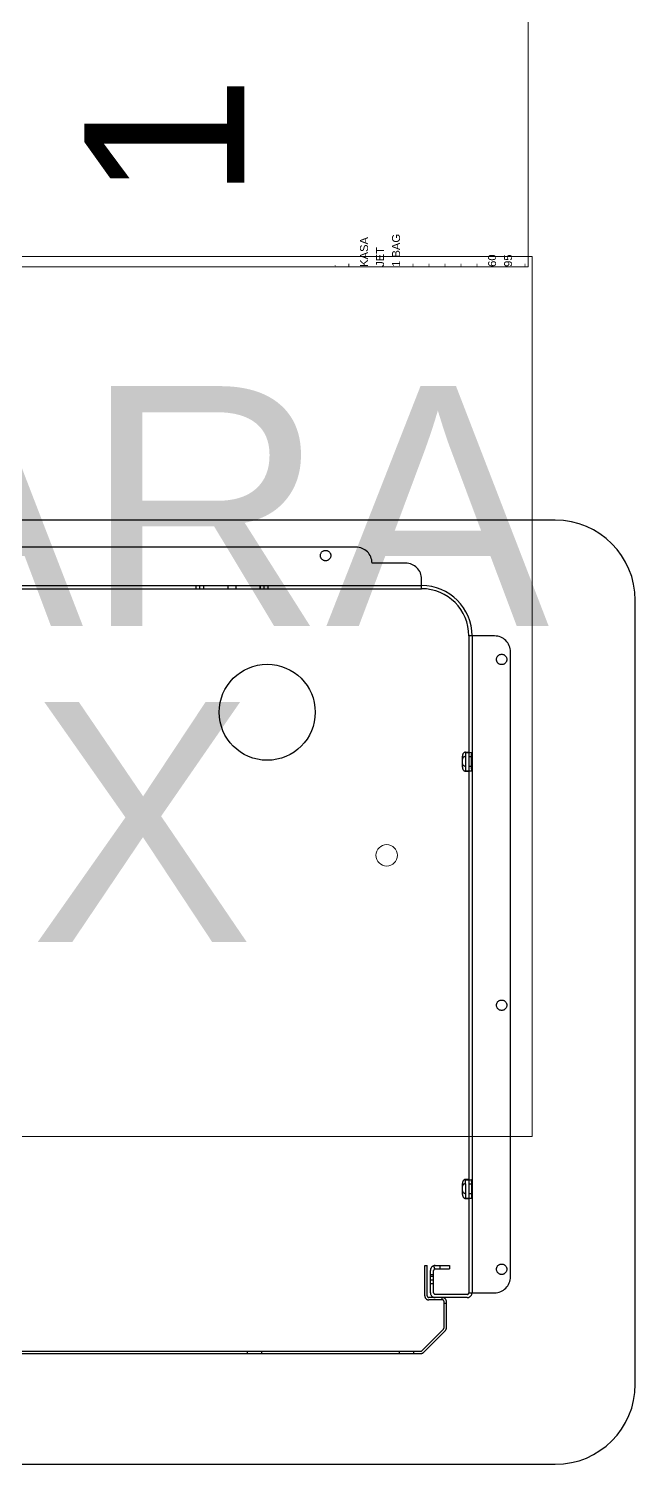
# Model space of a CAD drawing. Extents: x 2698 to 184165, y 3805 to 33846.
# Drawn here: x 163132.9 to 163170.8, y 29877.1 to 29966.8 of the extents above; entities that cross this region are included whole.
import ezdxf
from ezdxf.enums import TextEntityAlignment as Align

# ---------------------------------------------------------------- set-up
doc = ezdxf.new("R2010")
doc.units = 0
doc.header["$LTSCALE"] = 2
doc.linetypes.add('HIDDEN2', pattern=[4.7625, 3.175, -1.5875])
doc.layers.get('0').update_dxf_attribs({"color": 252, "linetype": 'CONTINUOUS'})
doc.layers.add('_MCA-0-MIM', color=252, linetype='CONTINUOUS', lineweight=18)
doc.layers.add('text', color=252, linetype='CONTINUOUS', lineweight=13)
for name, color, linetype in [('Planogram', 252, 'CONTINUOUS'), ('T01265__', 252, 'CONTINUOUS'), ('T01267__', 252, 'CONTINUOUS'), ('T01278__', 252, 'CONTINUOUS')]:
    doc.layers.add(name, color=color, linetype=linetype)
doc.styles.get("Standard").update_dxf_attribs({"font": 'arial.ttf'})
doc.styles.add('Text Of Place', font='swissl.ttf', dxfattribs={"height": 50})

# ---------------------------------------------------------------- blocks, each defined once
blk = doc.blocks.new('250 cm kasa')
at = {"layer": 'T01265__', "linetype": 'HIDDEN2', "ltscale": 25.4}
for p, q in [((84.734, 232.471), (9.234, 232.471)), ((87.834, 231.471), (85.734, 231.471)), ((5.134, 230.071), (88.834, 230.071)), ((5.134, 229.871), (88.834, 229.871)), ((74.734, 230.071), (74.734, 229.871)), ((74.984, 229.871), (74.984, 230.071)), ((75.234, 229.871), (75.234, 230.071)), ((75.234, 229.871), (75.234, 230.071)), ((76.734, 230.071), (76.734, 229.871)), ((77.234, 229.871), (77.234, 230.071)), ((78.734, 229.871), (78.734, 230.071)), ((78.734, 230.071), (78.734, 229.871)), ((78.984, 229.871), (78.984, 230.071)), ((79.234, 229.871), (79.234, 230.071)), ((88.834, 230.171), (88.834, 230.471)), ((88.834, 229.871), (88.834, 230.171)), ((91.784, 226.921), (91.784, 185.871)), ((92.084, 226.921), (91.784, 226.921)), ((91.984, 226.921), (91.984, 185.871)), ((93.384, 226.921), (92.084, 226.921)), ((94.384, 186.871), (94.384, 225.921)), ((91.384, 219.223), (91.384, 219.408)), ((91.384, 218.935), (91.384, 219.223)), ((91.384, 218.721), (91.384, 218.935)), ((91.584, 219.66), (91.784, 219.66)), ((91.584, 219.637), (91.584, 219.382)), ((91.584, 219.637), (91.784, 219.637)), ((91.584, 219.382), (91.584, 218.782)), ((91.784, 219.637), (91.984, 219.637)), ((91.784, 219.382), (91.984, 219.382)), ((91.957, 218.59), (91.957, 219.534)), ((91.584, 218.782), (91.584, 218.487)), ((91.584, 218.487), (91.784, 218.487)), ((91.584, 218.46), (91.784, 218.46)), ((91.784, 218.782), (91.984, 218.782)), ((91.784, 218.487), (91.984, 218.487)), ((91.584, 192.96), (91.784, 192.96)), ((91.584, 192.682), (91.584, 192.937)), ((91.584, 192.937), (91.784, 192.937)), ((91.784, 192.937), (91.984, 192.937)), ((91.384, 192.523), (91.384, 192.708)), ((91.384, 192.235), (91.384, 192.523)), ((91.384, 192.021), (91.384, 192.235)), ((91.584, 192.682), (91.584, 192.082)), ((91.584, 192.082), (91.584, 191.787)), ((91.784, 192.682), (91.984, 192.682)), ((91.784, 192.082), (91.984, 192.082)), ((91.957, 192.834), (91.957, 191.891)), ((91.584, 191.787), (91.784, 191.787)), ((91.584, 191.76), (91.784, 191.76)), ((91.784, 191.787), (91.984, 191.787)), ((89.655, 187.366), (89.596, 187.557)), ((89.684, 187.571), (90.584, 187.571)), ((89.985, 187.371), (89.985, 187.571)), ((90.584, 187.571), (90.584, 187.371)), ((89.384, 185.871), (89.384, 187.271)), ((89.584, 186.994), (89.384, 186.994)), ((89.584, 186.886), (89.384, 186.886)), ((89.384, 186.684), (89.584, 186.684)), ((89.584, 185.871), (89.584, 187.271)), ((89.684, 187.371), (90.584, 187.371)), ((89.384, 186.456), (89.584, 186.456)), ((91.684, 185.771), (89.684, 185.771)), ((91.784, 185.871), (92.084, 185.871)), ((92.084, 185.871), (93.384, 185.871)), ((91.684, 185.571), (89.684, 185.571))]:
    blk.add_line(p, q, dxfattribs=at)
for centre in [(82.834, 231.941), (93.834, 225.451), (93.834, 203.841), (93.834, 187.341)]:
    blk.add_circle(centre, 0.325, dxfattribs=at)
for centre, radius, start, end in [((84.734, 231.471), 1, 0, 90), ((87.834, 230.471), 1, 0, 90), ((88.834, 226.921), 3.15, 0, 90), ((88.834, 226.921), 2.95, 0, 90), ((93.384, 225.921), 1, 0, 90), ((89.684, 187.271), 0.3, 90, 180), ((89.684, 187.271), 0.1, 90, 180), ((93.384, 186.871), 1, 270, 0), ((89.684, 185.871), 0.3, 180, 270), ((89.684, 185.871), 0.1, 180, 270), ((91.684, 185.871), 0.1, 270, 0), ((91.684, 185.871), 0.3, 270, 0)]:
    blk.add_arc(centre, radius, start, end, dxfattribs=at)
for centre, major_axis, ratio, start_param, end_param in [((91.584, 219.408), (0, 0.252), 0.79452, 0, 1.570796), ((91.584, 219.223), (-0.2, 0), 0.79452, 4.712389, 6.283185), ((91.584, 218.935), (-0.2, 0), 0.767327, 0, 1.570796), ((91.784, 219.66), (0, -0.252), 0.79452, 1.047198, 1.570796), ((91.784, 219.637), (0, -0.205), 0.974117, 1.047198, 1.570796), ((91.584, 218.721), (0, -0.261), 0.767327, 4.712389, 6.283185), ((91.784, 218.46), (0, 0.261), 0.767327, 4.712389, 5.235988), ((91.784, 218.487), (0, -0.207), 0.965926, 1.570796, 2.094395), ((91.584, 192.708), (0, -0.252), 0.79452, 3.141593, 4.712389), ((91.784, 192.96), (0, 0.252), 0.79452, 4.18879, 4.712389), ((91.784, 192.937), (0, -0.205), 0.974117, 1.047198, 1.570796), ((91.584, 192.523), (0.2, 0), 0.79452, 1.570796, 3.141593), ((91.584, 192.235), (0.2, 0), 0.767327, 3.141593, 4.712389), ((91.584, 192.021), (0, 0.261), 0.767327, 1.570796, 3.141593), ((91.784, 191.76), (0, 0.261), 0.767327, 4.712389, 5.235988), ((91.784, 191.787), (0, -0.207), 0.965926, 1.570796, 2.094395)]:
    blk.add_ellipse(centre, major_axis=major_axis, ratio=ratio, start_param=start_param, end_param=end_param, dxfattribs=at)
at = {"layer": 'T01267__', "linetype": 'HIDDEN2', "ltscale": 25.4}
for p, q in [((89.034, 185.671), (89.034, 187.571)), ((89.034, 187.571), (89.184, 187.571)), ((89.184, 185.671), (89.184, 187.571)), ((90.134, 185.571), (89.284, 185.571)), ((90.134, 185.421), (89.284, 185.421)), ((90.119, 185.421), (90.119, 185.571)), ((90.234, 183.674), (90.234, 185.321)), ((90.234, 185.221), (90.384, 185.221)), ((90.384, 183.674), (90.384, 185.321)), ((88.851, 182.25), (90.205, 183.603)), ((88.957, 182.144), (90.311, 183.497)), ((4.988, 182.221), (88.781, 182.221)), ((77.924, 182.221), (77.924, 182.071)), ((78.844, 182.071), (78.844, 182.221)), ((87.424, 182.221), (87.424, 182.071)), ((88.344, 182.071), (88.344, 182.221)), ((4.988, 182.071), (88.781, 182.071))]:
    blk.add_line(p, q, dxfattribs=at)
for centre, radius, start, end in [((89.284, 185.671), 0.25, 180, 270), ((89.284, 185.671), 0.1, 180, 270), ((90.134, 185.321), 0.25, 0, 90), ((90.134, 185.321), 0.1, 0, 90), ((90.134, 183.674), 0.1, 315, 0), ((90.134, 183.674), 0.25, 315, 0), ((88.781, 182.321), 0.1, 270, 315), ((88.781, 182.321), 0.25, 270, 315)]:
    blk.add_arc(centre, radius, start, end, dxfattribs=at)
at = {"layer": 'T01278__', "linetype": 'Continuous', "ltscale": 25.4}
for p, q in [((97.184, 234.151), (56.564, 234.151)), ((102.184, 180.151), (102.184, 229.151)), ((56.564, 175.151), (97.184, 175.151))]:
    blk.add_line(p, q, dxfattribs=at)
blk.add_circle((79.184, 222.151), 3, dxfattribs=at)
for centre, start, end in [((97.184, 229.151), 0, 90), ((97.184, 180.151), 270, 0)]:
    blk.add_arc(centre, 5, start, end, dxfattribs=at)
at = {"layer": 'Planogram'}
for tag, p, height in [('KILITLI', (5.016, 93.53), 0.1), ('ALAN', (5.016, 92.53), 0.5), ('TIP', (5.016, 91.53), 0.5), ('ALT_TIP', (5.016, 90.53), 0.5), ('TANIM', (5.016, 89.53), 0.5), ('ALT_TANIM', (5.016, 88.53), 0.5), ('KAPAK', (5.016, 87.53), 0.5), ('YAPI', (5.016, 86.53), 0.5), ('KULLANIM_SEKLI', (5.016, 85.53), 0.5), ('KULLANIM', (5.016, 84.53), 0.5), ('DERINLIK', (5.016, 83.53), 0.5), ('UZUNLUK', (5.016, 82.53), 0.5), ('YUKSEKLIK', (5.016, 81.53), 0.5)]:
    blk.add_attdef(tag, p, '', height=height, dxfattribs=at)
blk = doc.blocks.new('2025 Jet Kasa 1 bag')
blk.add_lwpolyline([(11094.976, 4128.318), (11094.976, 4067.318), (11202.976, 4067.318), (11202.976, 4128.318)], close=True)
at = {"layer": 'Planogram'}
for tag, p, height in [('ALAN', (11202.976, 4078.318), 0.5), ('KILITLI', (11202.976, 4079.318), 0.1), ('TIP', (11202.976, 4077.318), 0.5), ('ALT_TIP', (11202.976, 4076.318), 0.5), ('TANIM', (11202.976, 4075.318), 0.5), ('ALT_TANIM', (11202.976, 4074.318), 0.5), ('KAPAK', (11202.976, 4073.318), 0.5), ('YAPI', (11202.976, 4072.318), 0.5), ('KULLANIM_SEKLI', (11202.976, 4071.318), 0.5), ('KULLANIM', (11202.976, 4070.318), 0.5), ('DERINLIK', (11202.976, 4069.318), 0.5), ('UZUNLUK', (11202.976, 4068.318), 0.5), ('YUKSEKLIK', (11202.976, 4067.318), 0.5)]:
    blk.add_attdef(tag, p, '', height=height, dxfattribs=at)
at = {"layer": 'text', "style": 'Text Of Place'}
blk.add_text('1 bag', height=10, dxfattribs=at).set_placement((11134.125, 4085.052), align=Align.RIGHT)
blk = doc.blocks.new('ZEMİN KAT')
blk.add_lwpolyline([(170590.869, 29897.613), (170590.869, 29952.613), (170515.869, 29952.613), (170515.869, 29897.613)], close=True)
blk.add_circle((170581.787, 29915.181), 0.672)
ref = blk.add_blockref('2025 Jet Kasa 1 bag', (174657.937, 18856.982), dxfattribs=dict(rotation=89.99999999999999))
ref.add_attrib('TIP', 'KASA', (170580.62, 29951.958), dxfattribs={"layer": 'Planogram', "height": 0.5, "rotation": 90})
ref.add_attrib('ALT_TIP', 'JET', (170581.62, 29951.958), dxfattribs={"layer": 'Planogram', "height": 0.5, "rotation": 90})
ref.add_attrib('TANIM', '1 BAG', (170582.62, 29951.958), dxfattribs={"layer": 'Planogram', "height": 0.5, "rotation": 90})
ref.add_attrib('ALT_TANIM', '-', (170583.62, 29951.958), dxfattribs={"layer": 'Planogram', "height": 0.5, "rotation": 90})
ref.add_attrib('KAPAK', '-', (170584.62, 29951.958), dxfattribs={"layer": 'Planogram', "height": 0.5, "rotation": 90})
ref.add_attrib('YAPI', '-', (170585.62, 29951.958), dxfattribs={"layer": 'Planogram', "height": 0.5, "rotation": 90})
ref.add_attrib('KULLANIM_SEKLI', '-', (170586.62, 29951.958), dxfattribs={"layer": 'Planogram', "height": 0.5, "rotation": 90})
ref.add_attrib('KULLANIM', '-', (170587.62, 29951.958), dxfattribs={"layer": 'Planogram', "height": 0.5, "rotation": 90})
ref.add_attrib('DERINLIK', '60', (170588.62, 29951.958), dxfattribs={"layer": 'Planogram', "height": 0.5, "rotation": 90})
ref.add_attrib('UZUNLUK', '95', (170589.62, 29951.958), dxfattribs={"layer": 'Planogram', "height": 0.5, "rotation": 90})
ref.add_attrib('YUKSEKLIK', '-', (170590.62, 29951.958), dxfattribs={"layer": 'Planogram', "height": 0.5, "rotation": 90})
ref.add_attrib('KILITLI', 'H', (170578.62, 29951.958), dxfattribs={"layer": 'Planogram', "height": 0.1, "rotation": 90})
ref.add_attrib('ALAN', '-', (170579.62, 29951.958), dxfattribs={"layer": 'Planogram', "height": 0.5, "rotation": 90})
at = {"linetype": 'Continuous'}
blk.add_blockref('250 cm kasa', (170495.135, 29701.972), dxfattribs=at)
at = {"style": 'Text Of Place'}
for s, p in [('SİGARA', (170552.362, 29929.505)), ('BOX', (170551.357, 29909.758))]:
    blk.add_text(s, height=15, dxfattribs=at).set_placement(p, align=Align.CENTER)
for tag, p in [('PLN_ID', (172923.071, 31560.205)), ('FORMAT', (174194.753, 31176.896)), ('UNITE_SAYISI', (174194.947, 31176.653)), ('PLANOGRAM_ADI', (174195.276, 31176.24)), ('GRUP', (174195.113, 31176.44)), ('PLN_ID', (173932.962, 31088.798)), ('FORMAT', (173764.03, 30846.269)), ('UNITE_SAYISI', (173764.224, 30846.027)), ('PLANOGRAM_ADI', (173764.554, 30845.614)), ('GRUP', (173764.39, 30845.814)), ('PLN_ID', (173765.431, 30824.232)), ('PLN_ID', (173999.902, 30002.656)), ('FORMAT', (170580.585, 29917.484)), ('UNITE_SAYISI', (170580.779, 29917.241)), ('PLANOGRAM_ADI', (170581.108, 29916.829)), ('GRUP', (170580.944, 29917.028)), ('PLN_ID', (170581.986, 29895.446)), ('UNITE_SAYISI', (169488.966, 29510.348)), ('FORMAT', (169488.772, 29510.59)), ('GRUP', (169489.132, 29510.135)), ('PLANOGRAM_ADI', (169489.295, 29509.935)), ('PLN_ID', (169490.173, 29488.553)), ('FORMAT', (173143.412, 29324.401)), ('UNITE_SAYISI', (173143.606, 29324.158)), ('PLANOGRAM_ADI', (173143.935, 29323.746)), ('GRUP', (173143.772, 29323.945)), ('PLN_ID', (173144.813, 29302.363))]:
    blk.add_attdef(tag, p, '', height=0.162, rotation=35.41823)
at = {"color": 252}
for tag, p in [('FORMAT', (173517.626, 30361.883)), ('UNITE_SAYISI', (173517.821, 30361.641)), ('GRUP', (173517.986, 30361.428)), ('PLANOGRAM_ADI', (173518.15, 30361.228)), ('PLN_ID', (173519.027, 30339.846)), ('FORMAT', (174014.709, 29571.216)), ('UNITE_SAYISI', (174014.903, 29570.973)), ('PLANOGRAM_ADI', (174015.232, 29570.561)), ('GRUP', (174015.068, 29570.76)), ('PLN_ID', (174016.11, 29549.178))]:
    blk.add_attdef(tag, p, '', height=0.162, rotation=35.41823, dxfattribs=at)
at = {"layer": 'Planogram'}
for tag, p, height, rotation in [('YUKSEKLIK', (172905.049, 31699.573), 0.5, 180), ('YUKSEKLIK', (173410.049, 31699.573), 0.5, 180), ('UZUNLUK', (172905.049, 31698.573), 0.5, 180), ('UZUNLUK', (173410.049, 31698.573), 0.5, 180), ('DERINLIK', (172905.049, 31697.573), 0.5, 180), ('DERINLIK', (173410.049, 31697.573), 0.5, 180), ('KULLANIM', (172905.049, 31696.573), 0.5, 180), ('KULLANIM', (173410.049, 31696.573), 0.5, 180), ('KULLANIM_SEKLI', (172905.049, 31695.573), 0.5, 180), ('KULLANIM_SEKLI', (173410.049, 31695.573), 0.5, 180), ('YAPI', (172905.049, 31694.573), 0.5, 180), ('YAPI', (173410.049, 31694.573), 0.5, 180), ('KAPAK', (172905.049, 31693.573), 0.5, 180), ('KAPAK', (173410.049, 31693.573), 0.5, 180), ('ALT_TANIM', (172905.049, 31692.573), 0.5, 180), ('ALT_TANIM', (173410.049, 31692.573), 0.5, 180), ('TANIM', (172905.049, 31691.573), 0.5, 180), ('TANIM', (173410.049, 31691.573), 0.5, 180), ('ALT_TIP', (172905.049, 31690.573), 0.5, 180), ('ALT_TIP', (173410.049, 31690.573), 0.5, 180), ('TIP', (172905.049, 31689.573), 0.5, 180), ('TIP', (173410.049, 31689.573), 0.5, 180), ('ALAN', (172905.049, 31688.573), 0.5, 180), ('ALAN', (173410.049, 31688.573), 0.5, 180), ('KILITLI', (172905.049, 31687.573), 0.1, 180), ('KILITLI', (173410.049, 31687.573), 0.1, 180), ('YUKSEKLIK', (173413.391, 31616), 0.5, 270), ('UZUNLUK', (173414.391, 31616), 0.5, 270), ('DERINLIK', (173415.391, 31616), 0.5, 270), ('KULLANIM', (173416.391, 31616), 0.5, 270), ('KULLANIM_SEKLI', (173417.391, 31616), 0.5, 270), ('YAPI', (173418.391, 31616), 0.5, 270), ('KAPAK', (173419.391, 31616), 0.5, 270), ('ALT_TANIM', (173420.391, 31616), 0.5, 270), ('TANIM', (173421.391, 31616), 0.5, 270), ('ALT_TIP', (173422.391, 31616), 0.5, 270), ('TIP', (173423.391, 31616), 0.5, 270), ('ALAN', (173424.391, 31616), 0.5, 270), ('KILITLI', (173425.391, 31616), 0.1, 270), ('YUKSEKLIK', (173511.98, 31599.425), 0.5, 180), ('YUKSEKLIK', (174141.98, 31599.425), 0.5, 180), ('UZUNLUK', (173511.98, 31598.425), 0.5, 180), ('UZUNLUK', (174141.98, 31598.425), 0.5, 180), ('DERINLIK', (173511.98, 31597.425), 0.5, 180), ('DERINLIK', (174141.98, 31597.425), 0.5, 180), ('KULLANIM', (173511.98, 31596.425), 0.5, 180), ('KULLANIM', (174141.98, 31596.425), 0.5, 180), ('KULLANIM_SEKLI', (173511.98, 31595.425), 0.5, 180), ('KULLANIM_SEKLI', (174141.98, 31595.425), 0.5, 180), ('YAPI', (173511.98, 31594.425), 0.5, 180), ('YAPI', (174141.98, 31594.425), 0.5, 180), ('KAPAK', (173511.98, 31593.425), 0.5, 180), ('KAPAK', (174141.98, 31593.425), 0.5, 180), ('ALT_TANIM', (173511.98, 31592.425), 0.5, 180), ('ALT_TANIM', (174141.98, 31592.425), 0.5, 180), ('TANIM', (173511.98, 31591.425), 0.5, 180), ('TANIM', (174141.98, 31591.425), 0.5, 180), ('ALT_TIP', (173511.98, 31590.425), 0.5, 180), ('ALT_TIP', (174141.98, 31590.425), 0.5, 180), ('TIP', (173511.98, 31589.425), 0.5, 180), ('TIP', (174141.98, 31589.425), 0.5, 180), ('ALAN', (173511.98, 31588.425), 0.5, 180), ('ALAN', (174141.98, 31588.425), 0.5, 180), ('KILITLI', (173511.98, 31587.425), 0.1, 180), ('KILITLI', (174141.98, 31587.425), 0.1, 180), ('YUKSEKLIK', (173413.391, 31517), 0.5, 270), ('UZUNLUK', (173414.391, 31517), 0.5, 270), ('DERINLIK', (173415.391, 31517), 0.5, 270), ('KULLANIM', (173416.391, 31517), 0.5, 270), ('KULLANIM_SEKLI', (173417.391, 31517), 0.5, 270), ('YAPI', (173418.391, 31517), 0.5, 270), ('KAPAK', (173419.391, 31517), 0.5, 270), ('ALT_TANIM', (173420.391, 31517), 0.5, 270), ('TANIM', (173421.391, 31517), 0.5, 270), ('ALT_TIP', (173422.391, 31517), 0.5, 270), ('TIP', (173423.391, 31517), 0.5, 270), ('ALAN', (173424.391, 31517), 0.5, 270), ('KILITLI', (173425.391, 31517), 0.1, 270), ('YUKSEKLIK', (174167.324, 31514.106), 0.5, 270), ('UZUNLUK', (174168.324, 31514.106), 0.5, 270), ('DERINLIK', (174169.324, 31514.106), 0.5, 270), ('KULLANIM', (174170.324, 31514.106), 0.5, 270), ('KULLANIM_SEKLI', (174171.324, 31514.106), 0.5, 270), ('YAPI', (174172.324, 31514.106), 0.5, 270), ('KAPAK', (174173.324, 31514.106), 0.5, 270), ('ALT_TANIM', (174174.324, 31514.106), 0.5, 270), ('TANIM', (174175.324, 31514.106), 0.5, 270), ('ALT_TIP', (174176.324, 31514.106), 0.5, 270), ('TIP', (174177.324, 31514.106), 0.5, 270), ('ALAN', (174178.324, 31514.106), 0.5, 270), ('KILITLI', (174179.324, 31514.106), 0.1, 270), ('KULLANIM_SEKLI', (174251.897, 31259.106), 0.5, 90), ('ALT_TANIM', (174248.897, 31259.106), 0.5, 90), ('YUKSEKLIK', (174255.897, 31259.106), 0.5, 90), ('ALT_TIP', (174246.897, 31259.106), 0.5, 90), ('KULLANIM', (174252.897, 31259.106), 0.5, 90), ('DERINLIK', (174253.897, 31259.106), 0.5, 90), ('UZUNLUK', (174254.897, 31259.106), 0.5, 90), ('ALAN', (174244.897, 31259.106), 0.5, 90), ('TANIM', (174247.897, 31259.106), 0.5, 90), ('KAPAK', (174249.897, 31259.106), 0.5, 90), ('TIP', (174245.897, 31259.106), 0.5, 90), ('YAPI', (174250.897, 31259.106), 0.5, 90), ('KILITLI', (174243.897, 31259.106), 0.1, 90), ('KULLANIM_SEKLI', (173992.31, 30934.241), 0.5, 90), ('ALT_TANIM', (173989.31, 30934.241), 0.5, 90), ('YUKSEKLIK', (173996.31, 30934.241), 0.5, 90), ('KULLANIM', (173993.31, 30934.241), 0.5, 90), ('DERINLIK', (173994.31, 30934.241), 0.5, 90), ('UZUNLUK', (173995.31, 30934.241), 0.5, 90), ('ALT_TIP', (173987.31, 30934.241), 0.5, 90), ('TANIM', (173988.31, 30934.241), 0.5, 90), ('KAPAK', (173990.31, 30934.241), 0.5, 90), ('ALAN', (173985.31, 30934.241), 0.5, 90), ('TIP', (173986.31, 30934.241), 0.5, 90), ('YAPI', (173991.31, 30934.241), 0.5, 90), ('KILITLI', (173984.31, 30934.241), 0.1, 90), ('YUKSEKLIK', (173907.737, 30934.241), 0.5, 270), ('UZUNLUK', (173908.737, 30934.241), 0.5, 270), ('DERINLIK', (173909.737, 30934.241), 0.5, 270), ('KULLANIM', (173910.737, 30934.241), 0.5, 270), ('KULLANIM_SEKLI', (173911.737, 30934.241), 0.5, 270), ('YAPI', (173912.737, 30934.241), 0.5, 270), ('KAPAK', (173913.737, 30934.241), 0.5, 270), ('ALT_TANIM', (173914.737, 30934.241), 0.5, 270), ('TANIM', (173915.737, 30934.241), 0.5, 270), ('ALT_TIP', (173916.737, 30934.241), 0.5, 270), ('TIP', (173917.737, 30934.241), 0.5, 270), ('ALAN', (173918.737, 30934.241), 0.5, 270), ('KILITLI', (173919.737, 30934.241), 0.1, 270), ('YUKSEKLIK', (169421.807, 30001.884), 0.5, 270), ('UZUNLUK', (169422.807, 30001.884), 0.5, 270), ('DERINLIK', (169423.807, 30001.884), 0.5, 270), ('KULLANIM', (169424.807, 30001.884), 0.5, 270), ('KULLANIM_SEKLI', (169425.807, 30001.884), 0.5, 270), ('YAPI', (169426.807, 30001.884), 0.5, 270), ('KAPAK', (169427.807, 30001.884), 0.5, 270), ('ALT_TANIM', (169428.807, 30001.884), 0.5, 270), ('TANIM', (169429.807, 30001.884), 0.5, 270), ('ALT_TIP', (169430.807, 30001.884), 0.5, 270), ('TIP', (169431.807, 30001.884), 0.5, 270), ('ALAN', (169432.807, 30001.884), 0.5, 270), ('KILITLI', (169433.807, 30001.884), 0.1, 270), ('YUKSEKLIK', (169420.379, 29996.884), 0.5, 270), ('UZUNLUK', (169421.379, 29996.884), 0.5, 270), ('DERINLIK', (169422.379, 29996.884), 0.5, 270), ('KULLANIM', (169423.379, 29996.884), 0.5, 270), ('KULLANIM_SEKLI', (169424.379, 29996.884), 0.5, 270), ('YAPI', (169425.379, 29996.884), 0.5, 270), ('KAPAK', (169426.379, 29996.884), 0.5, 270), ('ALT_TANIM', (169427.379, 29996.884), 0.5, 270), ('TANIM', (169428.379, 29996.884), 0.5, 270), ('ALT_TIP', (169429.379, 29996.884), 0.5, 270), ('TIP', (169430.379, 29996.884), 0.5, 270), ('ALAN', (169431.379, 29996.884), 0.5, 270), ('KILITLI', (169432.379, 29996.884), 0.1, 270), ('YUKSEKLIK', (169420.379, 29746.884), 0.5, 270), ('UZUNLUK', (169421.379, 29746.884), 0.5, 270), ('DERINLIK', (169422.379, 29746.884), 0.5, 270), ('KULLANIM', (169423.379, 29746.884), 0.5, 270), ('KULLANIM_SEKLI', (169424.379, 29746.884), 0.5, 270), ('YAPI', (169425.379, 29746.884), 0.5, 270), ('KAPAK', (169426.379, 29746.884), 0.5, 270), ('ALT_TANIM', (169427.379, 29746.884), 0.5, 270), ('TANIM', (169428.379, 29746.884), 0.5, 270), ('ALT_TIP', (169429.379, 29746.884), 0.5, 270), ('TIP', (169430.379, 29746.884), 0.5, 270), ('ALAN', (169431.379, 29746.884), 0.5, 270), ('KILITLI', (169432.379, 29746.884), 0.1, 270), ('YUKSEKLIK', (169421.807, 29496.884), 0.5, 270), ('UZUNLUK', (169422.807, 29496.884), 0.5, 270), ('DERINLIK', (169423.807, 29496.884), 0.5, 270), ('KULLANIM', (169424.807, 29496.884), 0.5, 270), ('KULLANIM_SEKLI', (169425.807, 29496.884), 0.5, 270), ('YAPI', (169426.807, 29496.884), 0.5, 270), ('KAPAK', (169427.807, 29496.884), 0.5, 270), ('ALT_TANIM', (169428.807, 29496.884), 0.5, 270), ('TANIM', (169429.807, 29496.884), 0.5, 270), ('ALT_TIP', (169430.807, 29496.884), 0.5, 270), ('TIP', (169431.807, 29496.884), 0.5, 270), ('ALAN', (169432.807, 29496.884), 0.5, 270), ('KILITLI', (169433.807, 29496.884), 0.1, 270)]:
    blk.add_attdef(tag, p, '', height=height, rotation=rotation, dxfattribs=at)
for tag, p, height in [('KILITLI', (173761.98, 31527.632), 0.1), ('ALAN', (173761.98, 31526.632), 0.5), ('TIP', (173761.98, 31525.632), 0.5), ('ALT_TIP', (173761.98, 31524.632), 0.5), ('TANIM', (173761.98, 31523.632), 0.5), ('KILITLI', (173511.98, 31522.852), 0.1), ('ALT_TANIM', (173761.98, 31522.632), 0.5), ('ALAN', (173511.98, 31521.852), 0.5), ('KAPAK', (173761.98, 31521.632), 0.5), ('TIP', (173511.98, 31520.852), 0.5), ('YAPI', (173761.98, 31520.632), 0.5), ('ALT_TIP', (173511.98, 31519.852), 0.5), ('TANIM', (173511.98, 31518.852), 0.5), ('KULLANIM_SEKLI', (173761.98, 31519.632), 0.5), ('KULLANIM', (173761.98, 31518.632), 0.5), ('ALT_TANIM', (173511.98, 31517.852), 0.5), ('DERINLIK', (173761.98, 31517.632), 0.5), ('KAPAK', (173511.98, 31516.852), 0.5), ('UZUNLUK', (173761.98, 31516.632), 0.5), ('YAPI', (173511.98, 31515.852), 0.5), ('YUKSEKLIK', (173761.98, 31515.632), 0.5), ('KULLANIM_SEKLI', (173511.98, 31514.852), 0.5), ('KULLANIM', (173511.98, 31513.852), 0.5), ('DERINLIK', (173511.98, 31512.852), 0.5), ('UZUNLUK', (173511.98, 31511.852), 0.5), ('YUKSEKLIK', (173511.98, 31510.852), 0.5), ('ALAN', (173279.274, 29266.907), 0.5), ('KILITLI', (173279.274, 29267.907), 0.1), ('TIP', (173279.274, 29265.907), 0.5), ('ALT_TIP', (173279.274, 29264.907), 0.5), ('TANIM', (173279.274, 29263.907), 0.5), ('ALT_TANIM', (173279.274, 29262.907), 0.5), ('KAPAK', (173279.274, 29261.907), 0.5), ('YAPI', (173279.274, 29260.907), 0.5), ('KULLANIM_SEKLI', (173279.274, 29259.907), 0.5), ('KULLANIM', (173279.274, 29258.907), 0.5), ('DERINLIK', (173279.274, 29257.907), 0.5), ('UZUNLUK', (173279.274, 29256.907), 0.5), ('YUKSEKLIK', (173279.274, 29255.907), 0.5)]:
    blk.add_attdef(tag, p, '', height=height, dxfattribs=at)
at = {"layer": 'Planogram', "color": 252}
for tag, p, height in [('ALAN', (173023.253, 31229.959), 0.5), ('KILITLI', (173023.253, 31230.959), 0.1), ('ALAN', (173383.379, 31229.959), 0.5), ('KILITLI', (173383.379, 31230.959), 0.1), ('TIP', (173023.253, 31228.959), 0.5), ('TIP', (173383.379, 31228.959), 0.5), ('ALT_TIP', (173023.253, 31227.959), 0.5), ('ALT_TIP', (173383.379, 31227.959), 0.5), ('TANIM', (173023.253, 31226.959), 0.5), ('TANIM', (173383.379, 31226.959), 0.5), ('ALT_TANIM', (173023.253, 31225.959), 0.5), ('ALT_TANIM', (173383.379, 31225.959), 0.5), ('KAPAK', (173023.253, 31224.959), 0.5), ('KAPAK', (173383.379, 31224.959), 0.5), ('YAPI', (173023.253, 31223.959), 0.5), ('YAPI', (173383.379, 31223.959), 0.5), ('KULLANIM_SEKLI', (173023.253, 31222.959), 0.5), ('KULLANIM_SEKLI', (173383.379, 31222.959), 0.5), ('KULLANIM', (173023.253, 31221.959), 0.5), ('KULLANIM', (173383.379, 31221.959), 0.5), ('DERINLIK', (173023.253, 31220.959), 0.5), ('DERINLIK', (173383.379, 31220.959), 0.5), ('UZUNLUK', (173023.253, 31219.959), 0.5), ('UZUNLUK', (173383.379, 31219.959), 0.5), ('YUKSEKLIK', (173023.253, 31218.959), 0.5), ('YUKSEKLIK', (173383.379, 31218.959), 0.5), ('KILITLI', (173023.253, 30404.959), 0.1), ('ALAN', (173023.253, 30403.959), 0.5), ('TIP', (173023.253, 30402.959), 0.5), ('ALT_TIP', (173023.253, 30401.959), 0.5), ('TANIM', (173023.253, 30400.959), 0.5), ('ALT_TANIM', (173023.253, 30399.959), 0.5), ('KAPAK', (173023.253, 30398.959), 0.5), ('YAPI', (173023.253, 30397.959), 0.5), ('KULLANIM_SEKLI', (173023.253, 30396.959), 0.5), ('KULLANIM', (173023.253, 30395.959), 0.5), ('DERINLIK', (173023.253, 30394.959), 0.5), ('UZUNLUK', (173023.253, 30393.959), 0.5), ('YUKSEKLIK', (173023.253, 30392.959), 0.5), ('KILITLI', (173385.253, 30354.959), 0.1), ('ALAN', (173385.253, 30353.959), 0.5), ('TIP', (173385.253, 30352.959), 0.5), ('ALT_TIP', (173385.253, 30351.959), 0.5), ('TANIM', (173385.253, 30350.959), 0.5), ('ALT_TANIM', (173385.253, 30349.959), 0.5), ('KAPAK', (173385.253, 30348.959), 0.5), ('YAPI', (173385.253, 30347.959), 0.5), ('KULLANIM_SEKLI', (173385.253, 30346.959), 0.5), ('KULLANIM', (173385.253, 30345.959), 0.5), ('DERINLIK', (173385.253, 30344.959), 0.5), ('UZUNLUK', (173385.253, 30343.959), 0.5), ('YUKSEKLIK', (173385.253, 30342.959), 0.5)]:
    blk.add_attdef(tag, p, '', height=height, dxfattribs=at)
for tag, p, height, rotation in [('YUKSEKLIK', (173386.68, 31217.532), 0.5, 270), ('UZUNLUK', (173387.68, 31217.532), 0.5, 270), ('DERINLIK', (173388.68, 31217.532), 0.5, 270), ('KULLANIM', (173389.68, 31217.532), 0.5, 270), ('KULLANIM_SEKLI', (173390.68, 31217.532), 0.5, 270), ('YAPI', (173391.68, 31217.532), 0.5, 270), ('KAPAK', (173392.68, 31217.532), 0.5, 270), ('ALT_TANIM', (173393.68, 31217.532), 0.5, 270), ('TANIM', (173394.68, 31217.532), 0.5, 270), ('ALT_TIP', (173395.68, 31217.532), 0.5, 270), ('TIP', (173396.68, 31217.532), 0.5, 270), ('ALAN', (173397.68, 31217.532), 0.5, 270), ('KILITLI', (173398.68, 31217.532), 0.1, 270), ('KULLANIM_SEKLI', (173103.826, 31032.532), 0.5, 90), ('KULLANIM_SEKLI', (173202.826, 31032.532), 0.5, 90), ('ALT_TANIM', (173100.826, 31032.532), 0.5, 90), ('KULLANIM', (173104.826, 31032.532), 0.5, 90), ('DERINLIK', (173105.826, 31032.532), 0.5, 90), ('UZUNLUK', (173106.826, 31032.532), 0.5, 90), ('YUKSEKLIK', (173107.826, 31032.532), 0.5, 90), ('ALT_TANIM', (173199.826, 31032.532), 0.5, 90), ('KULLANIM', (173203.826, 31032.532), 0.5, 90), ('DERINLIK', (173204.826, 31032.532), 0.5, 90), ('UZUNLUK', (173205.826, 31032.532), 0.5, 90), ('YUKSEKLIK', (173206.826, 31032.532), 0.5, 90), ('ALT_TIP', (173098.826, 31032.532), 0.5, 90), ('KAPAK', (173101.826, 31032.532), 0.5, 90), ('ALT_TIP', (173197.826, 31032.532), 0.5, 90), ('KAPAK', (173200.826, 31032.532), 0.5, 90), ('ALAN', (173096.826, 31032.532), 0.5, 90), ('TANIM', (173099.826, 31032.532), 0.5, 90), ('YAPI', (173102.826, 31032.532), 0.5, 90), ('ALAN', (173195.826, 31032.532), 0.5, 90), ('TANIM', (173198.826, 31032.532), 0.5, 90), ('YAPI', (173201.826, 31032.532), 0.5, 90), ('TIP', (173097.826, 31032.532), 0.5, 90), ('TIP', (173196.826, 31032.532), 0.5, 90), ('KILITLI', (173095.826, 31032.532), 0.1, 90), ('KILITLI', (173194.826, 31032.532), 0.1, 90), ('YUKSEKLIK', (173386.68, 31007.532), 0.5, 270), ('UZUNLUK', (173387.68, 31007.532), 0.5, 270), ('DERINLIK', (173388.68, 31007.532), 0.5, 270), ('KULLANIM', (173389.68, 31007.532), 0.5, 270), ('KULLANIM_SEKLI', (173390.68, 31007.532), 0.5, 270), ('YAPI', (173391.68, 31007.532), 0.5, 270), ('KAPAK', (173392.68, 31007.532), 0.5, 270), ('ALT_TANIM', (173393.68, 31007.532), 0.5, 270), ('TANIM', (173394.68, 31007.532), 0.5, 270), ('ALT_TIP', (173395.68, 31007.532), 0.5, 270), ('TIP', (173396.68, 31007.532), 0.5, 270), ('ALAN', (173397.68, 31007.532), 0.5, 270), ('KILITLI', (173398.68, 31007.532), 0.1, 270), ('KULLANIM_SEKLI', (173564.826, 30868.532), 0.5, 90), ('YUKSEKLIK', (173568.826, 30868.532), 0.5, 90), ('ALT_TANIM', (173561.826, 30868.532), 0.5, 90), ('KULLANIM', (173565.826, 30868.532), 0.5, 90), ('DERINLIK', (173566.826, 30868.532), 0.5, 90), ('UZUNLUK', (173567.826, 30868.532), 0.5, 90), ('ALT_TIP', (173559.826, 30868.532), 0.5, 90), ('TANIM', (173560.826, 30868.532), 0.5, 90), ('KAPAK', (173562.826, 30868.532), 0.5, 90), ('ALAN', (173557.826, 30868.532), 0.5, 90), ('YAPI', (173563.826, 30868.532), 0.5, 90), ('KILITLI', (173556.826, 30868.532), 0.1, 90), ('TIP', (173558.826, 30868.532), 0.5, 90), ('YUKSEKLIK', (173485.68, 30868.532), 0.5, 270), ('UZUNLUK', (173486.68, 30868.532), 0.5, 270), ('DERINLIK', (173487.68, 30868.532), 0.5, 270), ('KULLANIM', (173488.68, 30868.532), 0.5, 270), ('KULLANIM_SEKLI', (173489.68, 30868.532), 0.5, 270), ('YAPI', (173490.68, 30868.532), 0.5, 270), ('KAPAK', (173491.68, 30868.532), 0.5, 270), ('ALT_TANIM', (173492.68, 30868.532), 0.5, 270), ('TANIM', (173493.68, 30868.532), 0.5, 270), ('ALT_TIP', (173494.68, 30868.532), 0.5, 270), ('TIP', (173495.68, 30868.532), 0.5, 270), ('ALAN', (173496.68, 30868.532), 0.5, 270), ('KILITLI', (173497.68, 30868.532), 0.1, 270), ('KULLANIM_SEKLI', (173103.826, 30847.532), 0.5, 90), ('KULLANIM_SEKLI', (173202.826, 30847.532), 0.5, 90), ('ALT_TANIM', (173100.826, 30847.532), 0.5, 90), ('KULLANIM', (173104.826, 30847.532), 0.5, 90), ('YUKSEKLIK', (173107.826, 30847.532), 0.5, 90), ('ALT_TANIM', (173199.826, 30847.532), 0.5, 90), ('KULLANIM', (173203.826, 30847.532), 0.5, 90), ('YUKSEKLIK', (173206.826, 30847.532), 0.5, 90), ('ALT_TIP', (173098.826, 30847.532), 0.5, 90), ('DERINLIK', (173105.826, 30847.532), 0.5, 90), ('UZUNLUK', (173106.826, 30847.532), 0.5, 90), ('ALT_TIP', (173197.826, 30847.532), 0.5, 90), ('DERINLIK', (173204.826, 30847.532), 0.5, 90), ('UZUNLUK', (173205.826, 30847.532), 0.5, 90), ('ALAN', (173096.826, 30847.532), 0.5, 90), ('TANIM', (173099.826, 30847.532), 0.5, 90), ('KAPAK', (173101.826, 30847.532), 0.5, 90), ('YAPI', (173102.826, 30847.532), 0.5, 90), ('ALAN', (173195.826, 30847.532), 0.5, 90), ('TANIM', (173198.826, 30847.532), 0.5, 90), ('KAPAK', (173200.826, 30847.532), 0.5, 90), ('YAPI', (173201.826, 30847.532), 0.5, 90), ('TIP', (173097.826, 30847.532), 0.5, 90), ('TIP', (173196.826, 30847.532), 0.5, 90), ('KILITLI', (173095.826, 30847.532), 0.1, 90), ('KILITLI', (173194.826, 30847.532), 0.1, 90), ('KULLANIM_SEKLI', (173103.826, 30662.532), 0.5, 90), ('KULLANIM_SEKLI', (173202.826, 30662.532), 0.5, 90), ('ALT_TANIM', (173100.826, 30662.532), 0.5, 90), ('YUKSEKLIK', (173107.826, 30662.532), 0.5, 90), ('ALT_TANIM', (173199.826, 30662.532), 0.5, 90), ('YUKSEKLIK', (173206.826, 30662.532), 0.5, 90), ('ALT_TIP', (173098.826, 30662.532), 0.5, 90), ('KULLANIM', (173104.826, 30662.532), 0.5, 90), ('DERINLIK', (173105.826, 30662.532), 0.5, 90), ('UZUNLUK', (173106.826, 30662.532), 0.5, 90), ('ALT_TIP', (173197.826, 30662.532), 0.5, 90), ('KULLANIM', (173203.826, 30662.532), 0.5, 90), ('DERINLIK', (173204.826, 30662.532), 0.5, 90), ('UZUNLUK', (173205.826, 30662.532), 0.5, 90), ('ALAN', (173096.826, 30662.532), 0.5, 90), ('TANIM', (173099.826, 30662.532), 0.5, 90), ('KAPAK', (173101.826, 30662.532), 0.5, 90), ('ALAN', (173195.826, 30662.532), 0.5, 90), ('TANIM', (173198.826, 30662.532), 0.5, 90), ('KAPAK', (173200.826, 30662.532), 0.5, 90), ('TIP', (173097.826, 30662.532), 0.5, 90), ('YAPI', (173102.826, 30662.532), 0.5, 90), ('TIP', (173196.826, 30662.532), 0.5, 90), ('YAPI', (173201.826, 30662.532), 0.5, 90), ('KILITLI', (173095.826, 30662.532), 0.1, 90), ('KILITLI', (173194.826, 30662.532), 0.1, 90), ('YUKSEKLIK', (173485.68, 30658.532), 0.5, 270), ('UZUNLUK', (173486.68, 30658.532), 0.5, 270), ('DERINLIK', (173487.68, 30658.532), 0.5, 270), ('KULLANIM', (173488.68, 30658.532), 0.5, 270), ('KULLANIM_SEKLI', (173489.68, 30658.532), 0.5, 270), ('YAPI', (173490.68, 30658.532), 0.5, 270), ('KAPAK', (173491.68, 30658.532), 0.5, 270), ('ALT_TANIM', (173492.68, 30658.532), 0.5, 270), ('TANIM', (173493.68, 30658.532), 0.5, 270), ('ALT_TIP', (173494.68, 30658.532), 0.5, 270), ('TIP', (173495.68, 30658.532), 0.5, 270), ('ALAN', (173496.68, 30658.532), 0.5, 270), ('KILITLI', (173497.68, 30658.532), 0.1, 270), ('KULLANIM_SEKLI', (173465.826, 30612.532), 0.5, 90), ('ALT_TANIM', (173462.826, 30612.532), 0.5, 90), ('KULLANIM', (173466.826, 30612.532), 0.5, 90), ('UZUNLUK', (173468.826, 30612.532), 0.5, 90), ('YUKSEKLIK', (173469.826, 30612.532), 0.5, 90), ('ALT_TIP', (173460.826, 30612.532), 0.5, 90), ('DERINLIK', (173467.826, 30612.532), 0.5, 90), ('ALAN', (173458.826, 30612.532), 0.5, 90), ('TANIM', (173461.826, 30612.532), 0.5, 90), ('KAPAK', (173463.826, 30612.532), 0.5, 90), ('YAPI', (173464.826, 30612.532), 0.5, 90), ('TIP', (173459.826, 30612.532), 0.5, 90), ('KILITLI', (173457.826, 30612.532), 0.1, 90), ('KULLANIM_SEKLI', (173103.826, 30477.532), 0.5, 90), ('KULLANIM_SEKLI', (173202.826, 30477.532), 0.5, 90), ('ALT_TANIM', (173100.826, 30477.532), 0.5, 90), ('YUKSEKLIK', (173107.826, 30477.532), 0.5, 90), ('ALT_TANIM', (173199.826, 30477.532), 0.5, 90), ('YUKSEKLIK', (173206.826, 30477.532), 0.5, 90), ('KULLANIM', (173104.826, 30477.532), 0.5, 90), ('DERINLIK', (173105.826, 30477.532), 0.5, 90), ('UZUNLUK', (173106.826, 30477.532), 0.5, 90), ('KULLANIM', (173203.826, 30477.532), 0.5, 90), ('DERINLIK', (173204.826, 30477.532), 0.5, 90), ('UZUNLUK', (173205.826, 30477.532), 0.5, 90), ('ALT_TIP', (173098.826, 30477.532), 0.5, 90), ('TANIM', (173099.826, 30477.532), 0.5, 90), ('KAPAK', (173101.826, 30477.532), 0.5, 90), ('ALT_TIP', (173197.826, 30477.532), 0.5, 90), ('TANIM', (173198.826, 30477.532), 0.5, 90), ('KAPAK', (173200.826, 30477.532), 0.5, 90), ('ALAN', (173096.826, 30477.532), 0.5, 90), ('TIP', (173097.826, 30477.532), 0.5, 90), ('YAPI', (173102.826, 30477.532), 0.5, 90), ('ALAN', (173195.826, 30477.532), 0.5, 90), ('TIP', (173196.826, 30477.532), 0.5, 90), ('YAPI', (173201.826, 30477.532), 0.5, 90), ('KILITLI', (173095.826, 30477.532), 0.1, 90), ('KILITLI', (173194.826, 30477.532), 0.1, 90), ('KULLANIM_SEKLI', (173465.826, 30427.532), 0.5, 90), ('ALT_TANIM', (173462.826, 30427.532), 0.5, 90), ('KULLANIM', (173466.826, 30427.532), 0.5, 90), ('YUKSEKLIK', (173469.826, 30427.532), 0.5, 90), ('ALT_TIP', (173460.826, 30427.532), 0.5, 90), ('DERINLIK', (173467.826, 30427.532), 0.5, 90), ('UZUNLUK', (173468.826, 30427.532), 0.5, 90), ('ALAN', (173458.826, 30427.532), 0.5, 90), ('TANIM', (173461.826, 30427.532), 0.5, 90), ('KAPAK', (173463.826, 30427.532), 0.5, 90), ('TIP', (173459.826, 30427.532), 0.5, 90), ('YAPI', (173464.826, 30427.532), 0.5, 90), ('KILITLI', (173457.826, 30427.532), 0.1, 90), ('YUKSEKLIK', (173408.09, 29970.54), 0.5, 270), ('UZUNLUK', (173409.09, 29970.54), 0.5, 270), ('DERINLIK', (173410.09, 29970.54), 0.5, 270), ('KULLANIM', (173411.09, 29970.54), 0.5, 270), ('KULLANIM_SEKLI', (173412.09, 29970.54), 0.5, 270), ('YAPI', (173413.09, 29970.54), 0.5, 270), ('KAPAK', (173414.09, 29970.54), 0.5, 270), ('ALT_TANIM', (173415.09, 29970.54), 0.5, 270), ('TANIM', (173416.09, 29970.54), 0.5, 270), ('ALT_TIP', (173417.09, 29970.54), 0.5, 270), ('TIP', (173418.09, 29970.54), 0.5, 270), ('ALAN', (173419.09, 29970.54), 0.5, 270), ('KILITLI', (173420.09, 29970.54), 0.1, 270), ('YUKSEKLIK', (173494.09, 29970.54), 0.5, 270), ('UZUNLUK', (173495.09, 29970.54), 0.5, 270), ('DERINLIK', (173496.09, 29970.54), 0.5, 270), ('KULLANIM', (173497.09, 29970.54), 0.5, 270), ('KULLANIM_SEKLI', (173498.09, 29970.54), 0.5, 270), ('YAPI', (173499.09, 29970.54), 0.5, 270), ('KAPAK', (173500.09, 29970.54), 0.5, 270), ('ALT_TANIM', (173501.09, 29970.54), 0.5, 270), ('TANIM', (173502.09, 29970.54), 0.5, 270), ('ALT_TIP', (173503.09, 29970.54), 0.5, 270), ('TIP', (173504.09, 29970.54), 0.5, 270), ('ALAN', (173505.09, 29970.54), 0.5, 270), ('KILITLI', (173506.09, 29970.54), 0.1, 270), ('KULLANIM_SEKLI', (174064.449, 29449.655), 0.5, 90), ('ALT_TANIM', (174061.449, 29449.655), 0.5, 90), ('KULLANIM', (174065.449, 29449.655), 0.5, 90), ('YUKSEKLIK', (174068.449, 29449.655), 0.5, 90), ('ALT_TIP', (174059.449, 29449.655), 0.5, 90), ('DERINLIK', (174066.449, 29449.655), 0.5, 90), ('UZUNLUK', (174067.449, 29449.655), 0.5, 90), ('ALAN', (174057.449, 29449.655), 0.5, 90), ('TANIM', (174060.449, 29449.655), 0.5, 90), ('KAPAK', (174062.449, 29449.655), 0.5, 90), ('TIP', (174058.449, 29449.655), 0.5, 90), ('YAPI', (174063.449, 29449.655), 0.5, 90), ('KILITLI', (174056.449, 29449.655), 0.1, 90)]:
    blk.add_attdef(tag, p, '', height=height, rotation=rotation, dxfattribs=at)

msp = doc.modelspace()

# ---------------------------------------------------------------- block references
at = {"layer": '_MCA-0-MIM'}
msp.add_blockref('ZEMİN KAT', (-7426.562, 0), dxfattribs=at)

doc.saveas('drawing.dxf')
